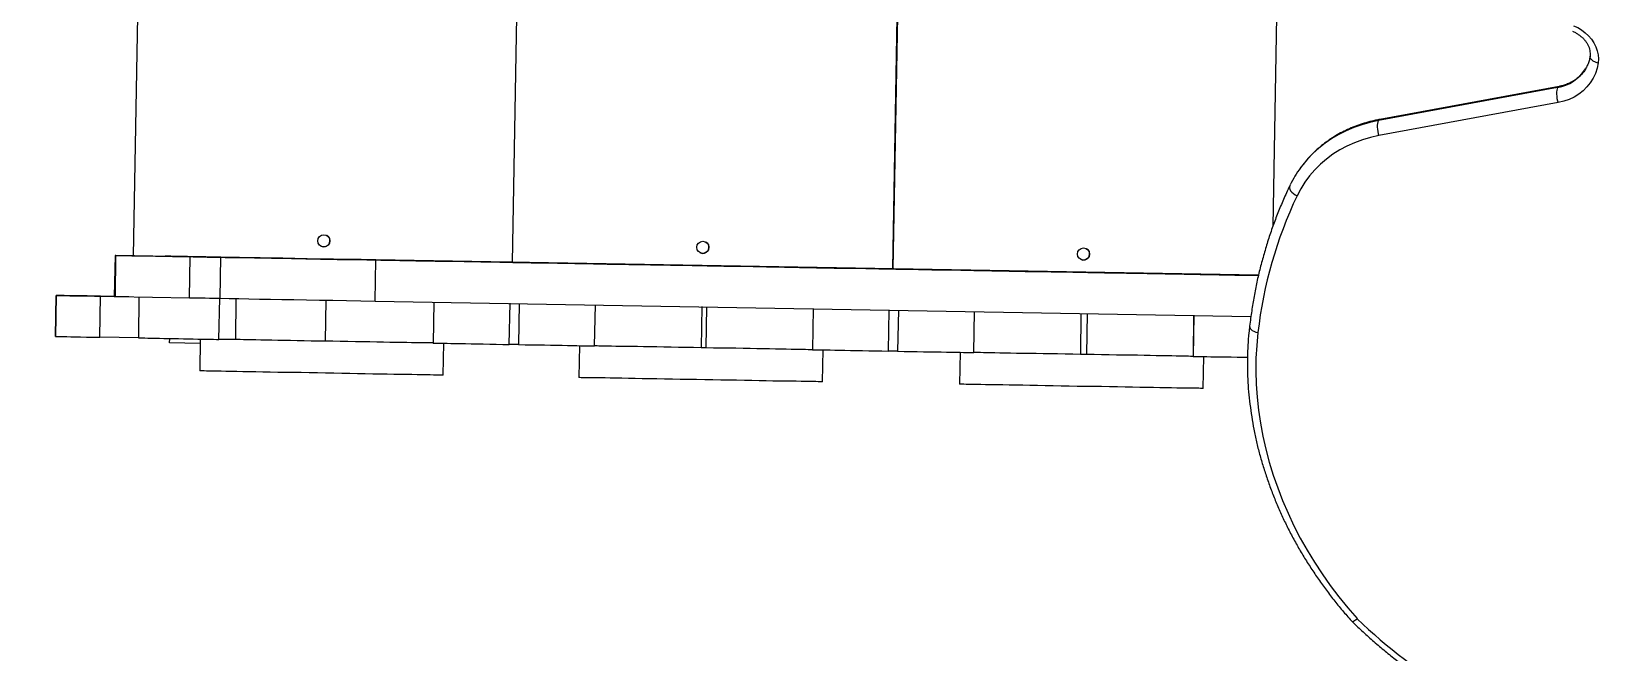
# Model space of a CAD drawing. Header units: millimetres. Extents: x -7098 to 6497, y -6127 to 5201.
# Drawn here: x -2938 to -1908, y -789 to -381 of the extents above; entities that cross this region are included whole.
import ezdxf

# ---------------------------------------------------------------- set-up
doc = ezdxf.new("R2010")
doc.units = ezdxf.units.MM
doc.layers.add('DIKOM_ОБЪЕКТ', color=7, linetype='Continuous')
doc.layers.add('DIKOM_РАЗМЕР_ЗОНА', color=7, linetype='Continuous')
doc.styles.add('style1', font='arial.ttf', dxfattribs={"width": 0.8})
doc.dimstyles.new('1-50', dxfattribs={"dimtxt": 300, "dimasz": 200, "dimexe": 100, "dimexo": 0, "dimgap": 100, "dimtad": 1, "dimdec": 0, "dimtxsty": 'style1', "dimcen": 0, "dimclrd": 7, "dimclre": 7, "dimadec": 1, "dimazin": 2, "dimtfac": 1, "dimtdec": 0, "dimtmove": 1, "dimatfit": 3, "dimfxl": 0, "dimlwd": 25, "dimlwe": 18, "dimarcsym": 0})

# ---------------------------------------------------------------- blocks, each defined once
blk = doc.blocks.new('*D19')
at = {"layer": 'Defpoints', "color": 0, "transparency": 16777216}
for p in [(-3422.4, 1730.2), (4498.5, 1730.2), (-3422.4, -5447.2)]:
    blk.add_point(p, dxfattribs=at)
at = {"layer": 'DIKOM_РАЗМЕР_ЗОНА', "color": 7, "lineweight": 18, "transparency": 16777216}
for p, q in [((-3422.4, 1730.2), (-3422.4, -5547.2)), ((4498.5, 1730.2), (4498.5, -5547.2))]:
    blk.add_line(p, q, dxfattribs=at)
at = {"layer": 'DIKOM_РАЗМЕР_ЗОНА', "color": 7, "lineweight": 25, "transparency": 16777216}
blk.add_line((4298.5, -5447.2), (-3222.4, -5447.2), dxfattribs=at)
at = {"layer": 'DIKOM_РАЗМЕР_ЗОНА', "color": 7, "transparency": 16777216}
for points in [[(-3222.4, -5413.9), (-3222.4, -5480.6), (-3422.4, -5447.2)], [(4298.5, -5413.9), (4298.5, -5480.6), (4498.5, -5447.2)]]:
    blk.add_solid(points, dxfattribs=at)
at = {"layer": 'DIKOM_РАЗМЕР_ЗОНА', "color": 0, "transparency": 16777216, "insert": (538, -5194.1), "char_height": 300, "attachment_point": 5, "style": 'style1'}
blk.add_mtext('7900', dxfattribs=at)
blk = doc.blocks.new('*D20')
at = {"layer": 'Defpoints', "color": 0, "transparency": 16777216}
for p in [(-612, 3700.6), (-5926, -2746.5), (-167.8, -2746.5)]:
    blk.add_point(p, dxfattribs=at)
at = {"layer": 'DIKOM_РАЗМЕР_ЗОНА', "color": 7, "lineweight": 18, "transparency": 16777216}
for p, q in [((-612, 3700.6), (-6026, 3700.6)), ((-167.8, -2746.5), (-6026, -2746.5))]:
    blk.add_line(p, q, dxfattribs=at)
at = {"layer": 'DIKOM_РАЗМЕР_ЗОНА', "color": 7, "lineweight": 25, "transparency": 16777216}
blk.add_line((-5926, 3500.6), (-5926, -2546.5), dxfattribs=at)
at = {"layer": 'DIKOM_РАЗМЕР_ЗОНА', "color": 7, "transparency": 16777216}
for points in [[(-5959.3, 3500.6), (-5892.7, 3500.6), (-5926, 3700.6)], [(-5959.3, -2546.5), (-5892.7, -2546.5), (-5926, -2746.5)]]:
    blk.add_solid(points, dxfattribs=at)
at = {"layer": 'DIKOM_РАЗМЕР_ЗОНА', "color": 0, "transparency": 16777216, "insert": (-6179.2, 477), "char_height": 300, "attachment_point": 5, "rotation": 90, "style": 'style1'}
blk.add_mtext('6450', dxfattribs=at)
blk = doc.blocks.new('*D18')
at = {"layer": 'Defpoints', "color": 0, "transparency": 16777216}
for p in [(-621.7, 5200.6), (-6648, -4870.8), (-133.4, -4870.8)]:
    blk.add_point(p, dxfattribs=at)
at = {"layer": 'DIKOM_РАЗМЕР_ЗОНА', "color": 7, "lineweight": 18, "transparency": 16777216}
for p, q in [((-621.7, 5200.6), (-6748, 5200.6)), ((-133.4, -4870.8), (-6748, -4870.8))]:
    blk.add_line(p, q, dxfattribs=at)
at = {"layer": 'DIKOM_РАЗМЕР_ЗОНА', "color": 7, "lineweight": 25, "transparency": 16777216}
blk.add_line((-6648, 5000.6), (-6648, -4670.8), dxfattribs=at)
at = {"layer": 'DIKOM_РАЗМЕР_ЗОНА', "color": 7, "transparency": 16777216}
for points in [[(-6681.3, 5000.6), (-6614.7, 5000.6), (-6648, 5200.6)], [(-6681.3, -4670.8), (-6614.7, -4670.8), (-6648, -4870.8)]]:
    blk.add_solid(points, dxfattribs=at)
at = {"layer": 'DIKOM_РАЗМЕР_ЗОНА', "color": 0, "transparency": 16777216, "insert": (-6901.2, 458.3), "char_height": 300, "attachment_point": 5, "rotation": 90, "style": 'style1'}
blk.add_mtext('10100', dxfattribs=at)
blk = doc.blocks.new('*D17')
at = {"layer": 'Defpoints', "color": 0, "transparency": 16777216}
for p in [(-5422.4, 1752.1), (6497.5, 1509.8), (-5422.4, -6026.7)]:
    blk.add_point(p, dxfattribs=at)
at = {"layer": 'DIKOM_РАЗМЕР_ЗОНА', "color": 7, "lineweight": 18, "transparency": 16777216}
for p, q in [((-5422.4, 1752.1), (-5422.4, -6126.7)), ((6497.5, 1509.8), (6497.5, -6126.7))]:
    blk.add_line(p, q, dxfattribs=at)
at = {"layer": 'DIKOM_РАЗМЕР_ЗОНА', "color": 7, "lineweight": 25, "transparency": 16777216}
blk.add_line((6297.5, -6026.7), (-5222.4, -6026.7), dxfattribs=at)
at = {"layer": 'DIKOM_РАЗМЕР_ЗОНА', "color": 7, "transparency": 16777216}
for points in [[(-5222.4, -5993.4), (-5222.4, -6060.1), (-5422.4, -6026.7)], [(6297.5, -5993.4), (6297.5, -6060.1), (6497.5, -6026.7)]]:
    blk.add_solid(points, dxfattribs=at)
at = {"layer": 'DIKOM_РАЗМЕР_ЗОНА', "color": 0, "transparency": 16777216, "insert": (537.5, -5773.6), "char_height": 300, "attachment_point": 5, "style": 'style1'}
blk.add_mtext('11900', dxfattribs=at)

msp = doc.modelspace()

# ---------------------------------------------------------------- linework, layer by layer
at = {"layer": 'DIKOM_ОБЪЕКТ', "color": 7, "linetype": 'Continuous', "lineweight": 15}
for p, q in [((-2860.5, 63), (-2870.8, -528.9)), ((-2860.5, 63), (-2870.8, -528.9)), ((-2611.5, 58.6), (-2621.9, -533.3)), ((-2611.5, 58.6), (-2621.9, -533.3)), ((-2371.9, -537.6), (-2361.6, 54.3)), ((-2361.5, 54.3), (-2371.9, -537.6)), ((-2361.5, 54.3), (-2371.9, -537.6)), ((-2112.6, 49.9), (-2122.3, -509.6)), ((-2112.6, 49.9), (-2122.3, -509.6)), ((-1935.4, -418.4), (-2053.1, -440.1)), ((-1934.4, -417.6), (-2052.1, -439.3)), ((-1935.1, -428.3), (-2052.8, -450)), ((-2111.1, -482.6), (-2111.3, -483)), ((-2882.7, -528.7), (-2883.2, -555.7)), ((-2882.5, -555.7), (-2882.1, -528.7)), ((-2833.4, -529.6), (-2882.1, -528.7)), ((-2833.9, -556.6), (-2833.4, -529.6)), ((-2813.7, -556.9), (-2813.3, -529.9)), ((-2808.8, -530), (-2808.8, -530)), ((-2808.8, -530), (-2808.8, -530)), ((-2742.8, -531.1), (-2736.8, -531.3)), ((-2711.9, -558.7), (-2711.4, -531.7)), ((-2131.9, -541.8), (-2711.4, -531.7)), ((-2670.8, -532.4), (-2670.8, -532.4)), ((-2670.8, -532.4), (-2670.8, -532.4)), ((-2616.8, -533.3), (-2613.8, -533.4)), ((-2559.9, -534.3), (-2559.8, -534.3)), ((-2493.8, -535.5), (-2487.8, -535.6)), ((-2421.9, -536.8), (-2421.9, -536.8)), ((-2421.9, -536.8), (-2421.9, -536.8)), ((-2367.9, -537.7), (-2363.9, -537.8)), ((-2309.9, -538.7), (-2309.9, -538.7)), ((-2243.9, -539.9), (-2237.9, -540)), ((-2171.9, -541.1), (-2171.9, -541.1)), ((-2171.9, -541.1), (-2171.9, -541.1)), ((-2921.3, -555), (-2921.8, -582)), ((-2921.8, -582), (-2921.3, -555)), ((-2921.3, -555), (-2921.3, -555)), ((-2892.6, -582.5), (-2892.2, -555.5)), ((-2873.6, -555.9), (-2892.2, -555.5)), ((-2882.5, -555.7), (-2833.9, -556.6)), ((-2867, -556), (-2867.4, -583)), ((-2814.5, -583.9), (-2814, -556.9)), ((-2803.3, -557.1), (-2803.7, -584.1)), ((-2744.4, -558.1), (-2744.8, -585.1)), ((-2711.9, -558.7), (-2136.8, -568.8)), ((-2673.3, -559.4), (-2673.8, -586.4)), ((-2673.3, -559.4), (-2673.8, -586.4)), ((-2623.8, -587.2), (-2623.3, -560.2)), ((-2617.3, -560.4), (-2617.8, -587.3)), ((-2567.8, -588.2), (-2567.3, -561.2)), ((-2497.3, -562.4), (-2497.8, -589.4)), ((-2494.3, -562.5), (-2494.8, -589.5)), ((-2424.3, -563.7), (-2424.8, -590.7)), ((-2424.3, -563.7), (-2424.8, -590.7)), ((-2374.8, -591.6), (-2374.3, -564.6)), ((-2368.3, -564.7), (-2368.8, -591.7)), ((-2318.8, -592.6), (-2318.3, -565.6)), ((-2248.4, -566.8), (-2248.8, -593.8)), ((-2244.4, -566.9), (-2244.8, -593.9)), ((-2174.3, -568.1), (-2174.8, -595.1)), ((-2174.4, -568.1), (-2174.8, -595.1)), ((-2921.8, -582), (-2921.8, -582)), ((-2867.4, -583), (-2892.6, -582.5)), ((-2846.9, -586.3), (-2846.8, -583.3)), ((-2846.9, -586.3), (-2846.8, -583.3)), ((-2846.9, -586.3), (-2846.9, -586.3)), ((-2826.8, -586.7), (-2846.9, -586.3)), ((-2826.8, -583.7), (-2827.1, -604.7)), ((-2803.7, -584.1), (-2814.5, -583.9)), ((-2673.8, -586.4), (-2673.8, -586.4)), ((-2667.2, -607.5), (-2666.8, -586.5)), ((-2617.8, -587.3), (-2623.8, -587.2)), ((-2577.8, -588), (-2578.2, -609)), ((-2494.8, -589.5), (-2497.8, -589.4)), ((-2424.8, -590.7), (-2424.8, -590.7)), ((-2418.2, -611.8), (-2417.8, -590.8)), ((-2368.8, -591.7), (-2374.8, -591.6)), ((-2327.8, -592.4), (-2328.2, -613.4)), ((-2244.8, -593.9), (-2248.8, -593.8)), ((-2174.8, -595.1), (-2174.8, -595.1)), ((-2168.2, -616.2), (-2167.8, -595.2))]:
    msp.add_line(p, q, dxfattribs=at)
at = {"layer": 'DIKOM_ОБЪЕКТ', "color": 7, "linetype": 'Continuous', "lineweight": 15, "flags": 128}
for points in [[(-1924.9, -377.7), (-1922.2, -379), (-1919.6, -380.5), (-1917.2, -382.3), (-1915, -384.4), (-1913.1, -386.6), (-1911.5, -389), (-1910.2, -391.6), (-1909.3, -394.2), (-1908.7, -396.9), (-1908.5, -399.6), (-1908.7, -402.2)], [(-1908.7, -402.2), (-1909.4, -405.7), (-1910.5, -409.1), (-1912, -412.3), (-1913.9, -415.3), (-1916.1, -418), (-1918.6, -420.5), (-1921.5, -422.7), (-1924.5, -424.6), (-1927.9, -426.2), (-1931.4, -427.4), (-1935.1, -428.3)], [(-1935.4, -418.4), (-1935.7, -419.2), (-1936, -420.2), (-1936.1, -421.3), (-1936.1, -422.7), (-1936, -424.1), (-1935.8, -425.5), (-1935.5, -427), (-1935.1, -428.3)], [(-2053.1, -440.1), (-2058.6, -441.3), (-2063.9, -442.8), (-2069.1, -444.6), (-2074.2, -446.8), (-2079, -449.2), (-2083.6, -451.9), (-2088, -454.9), (-2092.2, -458.2), (-2096.1, -461.7), (-2099.7, -465.5), (-2103, -469.5), (-2104.3, -471.2)], [(-2053.1, -440.1), (-2053.4, -440.9), (-2053.7, -441.9), (-2053.8, -443.1), (-2053.8, -444.4), (-2053.7, -445.8), (-2053.5, -447.3), (-2053.2, -448.7), (-2052.8, -450)], [(-2052.8, -450), (-2058.2, -451.2), (-2063.6, -452.8), (-2068.7, -454.7), (-2073.7, -456.9), (-2078.4, -459.4), (-2082.9, -462.2), (-2087.2, -465.4), (-2091.2, -468.8), (-2094.9, -472.5), (-2098.3, -476.4), (-2101.4, -480.6), (-2104.1, -485), (-2106.5, -489.5)], [(-2111.3, -483), (-2111.5, -483.5), (-2111.5, -484.4), (-2111.2, -485.2), (-2110.7, -486.2), (-2109.9, -487.1), (-2108.9, -488), (-2107.8, -488.8), (-2106.5, -489.5)], [(-2882.1, -528.7), (-2882.6, -528.7), (-2882.7, -528.7), (-2882.5, -528.7), (-2881.9, -528.7), (-2881, -528.7), (-2879.8, -528.7), (-2878.2, -528.8), (-2876.3, -528.8), (-2874.1, -528.8), (-2871.7, -528.9), (-2869, -528.9), (-2866.1, -529), (-2862.9, -529), (-2859.7, -529.1), (-2856.2, -529.2), (-2852.7, -529.2), (-2849.1, -529.3), (-2845.5, -529.3), (-2841.9, -529.4), (-2838.3, -529.5), (-2834.8, -529.5), (-2831.4, -529.6), (-2828.2, -529.6), (-2825.1, -529.7), (-2822.2, -529.8), (-2819.5, -529.8), (-2817.1, -529.8), (-2814.9, -529.9), (-2813.1, -529.9), (-2811.6, -529.9), (-2810.4, -530), (-2809.5, -530), (-2809, -530), (-2808.8, -530)], [(-2849.8, -529.3), (-2849.6, -529.3), (-2849.1, -529.3), (-2848.3, -529.3), (-2847.2, -529.3), (-2846.1, -529.3), (-2844.9, -529.4), (-2843.8, -529.4), (-2842.8, -529.4), (-2842.2, -529.4), (-2841.8, -529.4), (-2841.8, -529.4), (-2842.2, -529.4), (-2842.8, -529.4), (-2843.8, -529.4), (-2844.9, -529.4), (-2846.1, -529.3), (-2847.2, -529.3), (-2848.3, -529.3), (-2849.1, -529.3), (-2849.6, -529.3), (-2849.8, -529.3)], [(-2843.1, -529.4), (-2842.9, -529.4), (-2842.4, -529.4), (-2841.6, -529.4), (-2840.5, -529.4), (-2839.4, -529.5), (-2838.2, -529.5), (-2837.1, -529.5), (-2836.2, -529.5), (-2835.5, -529.5), (-2835.1, -529.5), (-2835.1, -529.5), (-2835.5, -529.5), (-2836.2, -529.5), (-2837.1, -529.5), (-2838.2, -529.5), (-2839.4, -529.5), (-2840.5, -529.4), (-2841.6, -529.4), (-2842.4, -529.4), (-2842.9, -529.4), (-2843.1, -529.4)], [(-2813.3, -529.9), (-2816.8, -529.9), (-2820.1, -529.8), (-2823.1, -529.7), (-2825.8, -529.7), (-2828.2, -529.7), (-2830.2, -529.6), (-2832, -529.6), (-2833.4, -529.6)], [(-2711.4, -531.7), (-2721, -531.5), (-2730.3, -531.4), (-2739.3, -531.2), (-2748.1, -531.1), (-2756.5, -530.9), (-2764.7, -530.8), (-2772.6, -530.6), (-2780.2, -530.5), (-2787.5, -530.4), (-2794.4, -530.3), (-2801, -530.1), (-2807.3, -530), (-2813.3, -529.9)], [(-2808.8, -530), (-2808.6, -530), (-2808.1, -530), (-2807.2, -530), (-2805.9, -530), (-2804.3, -530.1), (-2802.3, -530.1), (-2800, -530.1), (-2797.3, -530.2), (-2794.4, -530.2), (-2791.2, -530.3), (-2787.7, -530.4), (-2784, -530.4), (-2780, -530.5), (-2775.8, -530.6), (-2771.5, -530.6), (-2766.9, -530.7), (-2762.3, -530.8), (-2757.5, -530.9), (-2752.7, -531), (-2747.8, -531.1), (-2742.8, -531.1)], [(-2736.8, -531.3), (-2731.9, -531.3), (-2727, -531.4), (-2722.1, -531.5), (-2717.4, -531.6), (-2712.7, -531.7), (-2708.2, -531.8), (-2703.8, -531.8), (-2699.6, -531.9), (-2695.7, -532), (-2691.9, -532), (-2688.4, -532.1), (-2685.2, -532.2), (-2682.3, -532.2), (-2679.7, -532.2), (-2677.4, -532.3), (-2675.4, -532.3), (-2673.8, -532.3), (-2672.5, -532.4), (-2671.6, -532.4), (-2671, -532.4), (-2670.8, -532.4)], [(-2670.8, -532.4), (-2670.7, -532.4), (-2670.1, -532.4), (-2669.2, -532.4), (-2667.9, -532.5), (-2666.3, -532.5), (-2664.3, -532.5), (-2662, -532.6), (-2659.5, -532.6), (-2656.6, -532.6), (-2653.4, -532.7), (-2650, -532.8), (-2646.4, -532.8), (-2642.5, -532.9), (-2638.5, -533), (-2634.4, -533), (-2630.1, -533.1), (-2625.7, -533.2), (-2621.3, -533.3), (-2616.8, -533.3)], [(-2624, -533.2), (-2623.8, -533.2), (-2623.3, -533.2), (-2622.4, -533.2), (-2621.4, -533.3), (-2620.3, -533.3), (-2619.1, -533.3), (-2618, -533.3), (-2617, -533.3), (-2616.3, -533.4), (-2616, -533.4), (-2616, -533.4), (-2616.3, -533.4), (-2617, -533.3), (-2618, -533.3), (-2619.1, -533.3), (-2620.3, -533.3), (-2621.4, -533.3), (-2622.4, -533.2), (-2623.3, -533.2), (-2623.8, -533.2), (-2624, -533.2)], [(-2619.5, -533.3), (-2619.3, -533.3), (-2618.8, -533.3), (-2618, -533.3), (-2616.9, -533.3), (-2615.8, -533.4), (-2614.6, -533.4), (-2613.5, -533.4), (-2612.5, -533.4), (-2611.9, -533.4), (-2611.5, -533.4), (-2611.5, -533.4), (-2611.9, -533.4), (-2612.5, -533.4), (-2613.5, -533.4), (-2614.6, -533.4), (-2615.8, -533.4), (-2616.9, -533.3), (-2618, -533.3), (-2618.8, -533.3), (-2619.3, -533.3), (-2619.5, -533.3)], [(-2613.8, -533.4), (-2609.4, -533.5), (-2605, -533.5), (-2600.6, -533.6), (-2596.3, -533.7), (-2592.2, -533.8), (-2588.2, -533.8), (-2584.3, -533.9), (-2580.7, -534), (-2577.3, -534), (-2574.1, -534.1), (-2571.2, -534.1), (-2568.6, -534.2), (-2566.4, -534.2), (-2564.4, -534.3), (-2562.8, -534.3), (-2561.5, -534.3), (-2560.6, -534.3), (-2560, -534.3), (-2559.9, -534.3)], [(-2559.8, -534.3), (-2559.6, -534.4), (-2559.1, -534.4), (-2558.2, -534.4), (-2556.9, -534.4), (-2555.3, -534.4), (-2553.3, -534.5), (-2551, -534.5), (-2548.4, -534.5), (-2545.4, -534.6), (-2542.2, -534.7), (-2538.7, -534.7), (-2535, -534.8), (-2531, -534.9), (-2526.8, -534.9), (-2522.5, -535), (-2517.9, -535.1), (-2513.3, -535.2), (-2508.5, -535.2), (-2503.7, -535.3), (-2498.8, -535.4), (-2493.8, -535.5)], [(-2487.8, -535.6), (-2482.9, -535.7), (-2478, -535.8), (-2473.2, -535.9), (-2468.4, -535.9), (-2463.7, -536), (-2459.2, -536.1), (-2454.8, -536.2), (-2450.7, -536.3), (-2446.7, -536.3), (-2443, -536.4), (-2439.5, -536.5), (-2436.2, -536.5), (-2433.3, -536.6), (-2430.7, -536.6), (-2428.4, -536.6), (-2426.4, -536.7), (-2424.8, -536.7), (-2423.5, -536.7), (-2422.6, -536.7), (-2422, -536.8), (-2421.9, -536.8)], [(-2421.9, -536.8), (-2421.7, -536.8), (-2421.1, -536.8), (-2420.2, -536.8), (-2418.9, -536.8), (-2417.3, -536.8), (-2415.4, -536.9), (-2413.1, -536.9), (-2410.5, -537), (-2407.6, -537), (-2404.4, -537.1), (-2401, -537.1), (-2397.4, -537.2), (-2393.6, -537.2), (-2389.6, -537.3), (-2385.4, -537.4), (-2381.1, -537.5), (-2376.8, -537.5), (-2372.3, -537.6), (-2367.9, -537.7)], [(-2374.9, -537.6), (-2374.7, -537.6), (-2374.2, -537.6), (-2373.4, -537.6), (-2372.3, -537.6), (-2371.2, -537.6), (-2370, -537.7), (-2368.9, -537.7), (-2368, -537.7), (-2367.3, -537.7), (-2366.9, -537.7), (-2366.9, -537.7), (-2367.3, -537.7), (-2368, -537.7), (-2368.9, -537.7), (-2370, -537.7), (-2371.2, -537.6), (-2372.3, -537.6), (-2373.4, -537.6), (-2374.2, -537.6), (-2374.7, -537.6), (-2374.9, -537.6)], [(-2369.8, -537.7), (-2369.7, -537.7), (-2369.1, -537.7), (-2368.3, -537.7), (-2367.3, -537.7), (-2366.1, -537.7), (-2365, -537.7), (-2363.8, -537.8), (-2362.9, -537.8), (-2362.2, -537.8), (-2361.9, -537.8), (-2361.9, -537.8), (-2362.2, -537.8), (-2362.9, -537.8), (-2363.8, -537.8), (-2365, -537.7), (-2366.1, -537.7), (-2367.3, -537.7), (-2368.3, -537.7), (-2369.1, -537.7), (-2369.7, -537.7), (-2369.8, -537.7)], [(-2363.9, -537.8), (-2359.4, -537.8), (-2355, -537.9), (-2350.6, -538), (-2346.3, -538.1), (-2342.2, -538.1), (-2338.2, -538.2), (-2334.3, -538.3), (-2330.7, -538.3), (-2327.3, -538.4), (-2324.1, -538.5), (-2321.3, -538.5), (-2318.7, -538.6), (-2316.4, -538.6), (-2314.4, -538.6), (-2312.8, -538.7), (-2311.5, -538.7), (-2310.6, -538.7), (-2310.1, -538.7), (-2309.9, -538.7)], [(-2309.9, -538.7), (-2309.7, -538.7), (-2309.1, -538.7), (-2308.2, -538.7), (-2306.9, -538.8), (-2305.3, -538.8), (-2303.3, -538.8), (-2301, -538.9), (-2298.4, -538.9), (-2295.5, -539), (-2292.2, -539), (-2288.8, -539.1), (-2285, -539.2), (-2281, -539.2), (-2276.9, -539.3), (-2272.5, -539.4), (-2268, -539.5), (-2263.3, -539.5), (-2258.5, -539.6), (-2253.7, -539.7), (-2248.8, -539.8), (-2243.9, -539.9)], [(-2237.9, -540), (-2232.9, -540.1), (-2228, -540.1), (-2223.2, -540.2), (-2218.4, -540.3), (-2213.8, -540.4), (-2209.2, -540.5), (-2204.9, -540.6), (-2200.7, -540.6), (-2196.7, -540.7), (-2193, -540.8), (-2189.5, -540.8), (-2186.3, -540.9), (-2183.3, -540.9), (-2180.7, -541), (-2178.4, -541), (-2176.4, -541), (-2174.8, -541.1), (-2173.5, -541.1), (-2172.6, -541.1), (-2172.1, -541.1), (-2171.9, -541.1)], [(-2171.9, -541.1), (-2171.7, -541.1), (-2171.1, -541.1), (-2170.2, -541.2), (-2169, -541.2), (-2167.3, -541.2), (-2165.4, -541.2), (-2163.1, -541.3), (-2160.5, -541.3), (-2157.6, -541.4), (-2154.5, -541.4), (-2151.1, -541.5), (-2147.4, -541.6), (-2143.6, -541.6), (-2139.6, -541.7), (-2135.4, -541.8), (-2131.9, -541.8)], [(-2892.2, -555.5), (-2896.8, -555.5), (-2901, -555.4), (-2904.8, -555.3), (-2908.3, -555.3), (-2911.3, -555.2), (-2913.9, -555.2), (-2916.2, -555.1), (-2918, -555.1), (-2919.4, -555.1), (-2920.5, -555), (-2921.1, -555), (-2921.3, -555)], [(-2921.3, -555), (-2921.1, -555), (-2920.6, -555), (-2919.7, -555), (-2918.4, -555.1), (-2916.8, -555.1), (-2914.8, -555.1), (-2912.5, -555.2), (-2909.8, -555.2), (-2906.9, -555.3), (-2903.6, -555.3), (-2900, -555.4), (-2896.2, -555.5), (-2892, -555.5), (-2887.6, -555.6), (-2883.2, -555.7)], [(-2883.2, -555.7), (-2883, -555.7), (-2882.5, -555.7)], [(-2833.9, -556.6), (-2832.4, -556.6), (-2830.7, -556.6), (-2828.7, -556.7), (-2826.3, -556.7), (-2823.6, -556.7), (-2820.6, -556.8), (-2817.3, -556.9), (-2813.7, -556.9)], [(-2813.7, -556.9), (-2807.8, -557), (-2801.5, -557.1), (-2794.9, -557.2), (-2787.9, -557.4), (-2780.7, -557.5), (-2773.1, -557.6), (-2765.2, -557.8), (-2757, -557.9), (-2748.5, -558.1), (-2739.8, -558.2), (-2730.7, -558.4), (-2721.4, -558.5), (-2711.9, -558.7)], [(-2137.7, -575.3), (-2137.6, -576), (-2137.3, -576.7), (-2136.7, -577.4), (-2135.9, -578.1), (-2134.8, -578.6), (-2133.6, -579.1), (-2132.2, -579.5)], [(-2921.8, -582), (-2921.6, -582), (-2920.9, -582), (-2919.9, -582), (-2918.5, -582.1), (-2916.7, -582.1), (-2914.4, -582.1), (-2911.8, -582.2), (-2908.7, -582.2), (-2905.3, -582.3), (-2901.5, -582.4), (-2897.2, -582.4), (-2892.6, -582.5)], [(-2867.4, -583), (-2866.4, -583), (-2865, -583), (-2863.2, -583), (-2861.2, -583.1), (-2858.9, -583.1), (-2856.3, -583.2), (-2853.5, -583.2), (-2850.6, -583.3), (-2847.5, -583.3), (-2844.3, -583.4), (-2841, -583.4), (-2837.8, -583.5), (-2834.5, -583.5), (-2831.4, -583.6), (-2828.3, -583.7), (-2825.4, -583.7), (-2822.7, -583.8), (-2820.3, -583.8), (-2818.1, -583.8), (-2816.1, -583.9), (-2814.5, -583.9)], [(-2744.8, -585.1), (-2749.4, -585), (-2754, -585), (-2758.6, -584.9), (-2763.1, -584.8), (-2767.5, -584.7), (-2771.7, -584.6), (-2775.8, -584.6), (-2779.8, -584.5), (-2783.5, -584.4), (-2787, -584.4), (-2790.3, -584.3), (-2793.3, -584.3), (-2796, -584.2), (-2798.4, -584.2), (-2800.5, -584.1), (-2802.3, -584.1), (-2803.7, -584.1)], [(-2673.8, -586.4), (-2674, -586.3), (-2674.5, -586.3), (-2675.4, -586.3), (-2676.7, -586.3), (-2678.3, -586.3), (-2680.2, -586.2), (-2682.5, -586.2), (-2685.1, -586.2), (-2688, -586.1), (-2691.2, -586), (-2694.7, -586), (-2698.4, -585.9), (-2702.3, -585.9), (-2706.5, -585.8), (-2710.9, -585.7), (-2715.4, -585.6), (-2720.1, -585.5), (-2724.9, -585.5), (-2729.8, -585.4), (-2734.8, -585.3), (-2739.8, -585.2), (-2744.8, -585.1)], [(-2673.8, -586.4), (-2673.6, -586.4), (-2673, -586.4), (-2672.1, -586.4), (-2670.8, -586.4), (-2669.1, -586.4), (-2667.1, -586.5), (-2664.7, -586.5), (-2662.1, -586.6), (-2659.1, -586.6), (-2655.9, -586.7), (-2652.5, -586.7), (-2648.8, -586.8), (-2644.9, -586.9), (-2640.9, -586.9), (-2636.7, -587), (-2632.5, -587.1), (-2628.1, -587.2), (-2623.8, -587.2)], [(-2132.2, -579.5), (-2133, -587.9), (-2133.5, -596.3), (-2133.6, -604.8), (-2133.3, -613.3), (-2132.7, -621.9), (-2131.8, -630.4), (-2130.6, -639), (-2129, -647.6), (-2127, -656.1), (-2124.8, -664.6), (-2122.2, -673.1), (-2119.2, -681.6), (-2116, -689.9), (-2112.4, -698.2), (-2108.5, -706.4), (-2104.4, -714.5), (-2099.9, -722.5), (-2095.1, -730.4), (-2090, -738.1), (-2084.7, -745.7), (-2079, -753.2), (-2073.1, -760.4), (-2067, -767.5)], [(-2617.8, -587.3), (-2613.4, -587.4), (-2609.1, -587.5), (-2604.8, -587.6), (-2600.7, -587.6), (-2596.7, -587.7), (-2592.8, -587.8), (-2589.1, -587.8), (-2585.6, -587.9), (-2582.4, -588), (-2579.5, -588), (-2576.8, -588.1), (-2574.5, -588.1), (-2572.5, -588.1), (-2570.8, -588.2), (-2569.5, -588.2), (-2568.5, -588.2), (-2568, -588.2), (-2567.8, -588.2)], [(-2497.8, -589.4), (-2502.8, -589.3), (-2507.8, -589.3), (-2512.7, -589.2), (-2517.5, -589.1), (-2522.3, -589), (-2526.9, -588.9), (-2531.3, -588.8), (-2535.6, -588.8), (-2539.7, -588.7), (-2543.6, -588.6), (-2547.3, -588.6), (-2550.7, -588.5), (-2553.8, -588.5), (-2556.7, -588.4), (-2559.2, -588.4), (-2561.5, -588.3), (-2563.4, -588.3), (-2565, -588.3), (-2566.2, -588.2), (-2567.1, -588.2), (-2567.6, -588.2), (-2567.8, -588.2)], [(-2424.8, -590.7), (-2425, -590.7), (-2425.5, -590.7), (-2426.4, -590.7), (-2427.6, -590.7), (-2429.2, -590.6), (-2431.1, -590.6), (-2433.4, -590.6), (-2435.9, -590.5), (-2438.8, -590.5), (-2441.9, -590.4), (-2445.3, -590.3), (-2449, -590.3), (-2452.9, -590.2), (-2457, -590.1), (-2461.3, -590.1), (-2465.7, -590), (-2470.3, -589.9), (-2475.1, -589.8), (-2479.9, -589.7), (-2484.8, -589.7), (-2489.8, -589.6), (-2494.8, -589.5)], [(-2424.8, -590.7), (-2424.6, -590.7), (-2424, -590.7), (-2423.1, -590.7), (-2421.8, -590.8), (-2420.1, -590.8), (-2418.1, -590.8), (-2415.7, -590.9), (-2413.1, -590.9), (-2410.1, -591), (-2406.9, -591), (-2403.5, -591.1), (-2399.8, -591.2), (-2395.9, -591.2), (-2391.9, -591.3), (-2387.7, -591.4), (-2383.5, -591.4), (-2379.2, -591.5), (-2374.8, -591.6)], [(-2368.8, -591.7), (-2364.4, -591.8), (-2360.1, -591.8), (-2355.9, -591.9), (-2351.7, -592), (-2347.7, -592.1), (-2343.8, -592.1), (-2340.1, -592.2), (-2336.7, -592.3), (-2333.4, -592.3), (-2330.5, -592.4), (-2327.8, -592.4), (-2325.5, -592.5), (-2323.5, -592.5), (-2321.8, -592.5), (-2320.5, -592.5), (-2319.6, -592.6), (-2319, -592.6), (-2318.8, -592.6)], [(-2248.8, -593.8), (-2253.8, -593.7), (-2258.8, -593.6), (-2263.7, -593.5), (-2268.5, -593.4), (-2273.3, -593.4), (-2277.9, -593.3), (-2282.4, -593.2), (-2286.7, -593.1), (-2290.8, -593.1), (-2294.7, -593), (-2298.3, -592.9), (-2301.7, -592.9), (-2304.9, -592.8), (-2307.7, -592.8), (-2310.2, -592.7), (-2312.5, -592.7), (-2314.4, -592.6), (-2316, -592.6), (-2317.2, -592.6), (-2318.1, -592.6), (-2318.6, -592.6), (-2318.8, -592.6)], [(-2174.8, -595.1), (-2175, -595.1), (-2175.5, -595.1), (-2176.4, -595.1), (-2177.7, -595), (-2179.2, -595), (-2181.2, -595), (-2183.4, -594.9), (-2185.9, -594.9), (-2188.8, -594.8), (-2191.9, -594.8), (-2195.3, -594.7), (-2199, -594.7), (-2202.9, -594.6), (-2207, -594.5), (-2211.3, -594.4), (-2215.7, -594.4), (-2220.4, -594.3), (-2225.1, -594.2), (-2229.9, -594.1), (-2234.9, -594), (-2239.8, -593.9), (-2244.8, -593.9)], [(-2174.8, -595.1), (-2174.6, -595.1), (-2174.1, -595.1), (-2173.1, -595.1), (-2171.8, -595.1), (-2170.1, -595.2), (-2168.1, -595.2), (-2165.8, -595.2), (-2163.1, -595.3), (-2160.2, -595.3), (-2157, -595.4), (-2153.5, -595.5), (-2149.8, -595.5), (-2145.9, -595.6), (-2141.9, -595.7), (-2139.1, -595.7)], [(-2667.2, -607.5), (-2667.3, -607.5), (-2667.9, -607.5), (-2668.8, -607.4), (-2670, -607.4), (-2671.6, -607.4), (-2673.5, -607.4), (-2675.8, -607.3), (-2678.3, -607.3), (-2681.2, -607.2), (-2684.4, -607.2), (-2687.8, -607.1), (-2691.5, -607), (-2695.5, -607), (-2699.7, -606.9), (-2704.1, -606.8), (-2708.7, -606.7), (-2713.5, -606.7), (-2718.4, -606.6), (-2723.4, -606.5), (-2728.6, -606.4), (-2733.8, -606.3), (-2739.1, -606.2), (-2744.5, -606.1), (-2749.8, -606), (-2755.2, -605.9), (-2760.5, -605.8), (-2765.7, -605.7), (-2770.8, -605.7), (-2775.9, -605.6), (-2780.8, -605.5), (-2785.6, -605.4), (-2790.2, -605.3), (-2794.6, -605.2), (-2798.8, -605.2), (-2802.8, -605.1), (-2806.5, -605), (-2809.9, -605), (-2813.1, -604.9), (-2816, -604.9), (-2818.5, -604.8), (-2820.8, -604.8), (-2822.7, -604.8), (-2824.3, -604.7), (-2825.5, -604.7), (-2826.4, -604.7), (-2827, -604.7), (-2827.1, -604.7)], [(-2418.2, -611.8), (-2418.4, -611.8), (-2418.9, -611.8), (-2419.8, -611.8), (-2421, -611.8), (-2422.6, -611.7), (-2424.5, -611.7), (-2426.8, -611.7), (-2429.4, -611.6), (-2432.2, -611.6), (-2435.4, -611.5), (-2438.8, -611.5), (-2442.6, -611.4), (-2446.5, -611.3), (-2450.7, -611.3), (-2455.1, -611.2), (-2459.7, -611.1), (-2464.5, -611), (-2469.4, -610.9), (-2474.5, -610.8), (-2479.6, -610.7), (-2484.9, -610.7), (-2490.2, -610.6), (-2495.5, -610.5), (-2500.8, -610.4), (-2506.2, -610.3), (-2511.5, -610.2), (-2516.7, -610.1), (-2521.9, -610), (-2526.9, -609.9), (-2531.8, -609.8), (-2536.6, -609.8), (-2541.2, -609.7), (-2545.6, -609.6), (-2549.8, -609.5), (-2553.8, -609.5), (-2557.5, -609.4), (-2560.9, -609.3), (-2564.1, -609.3), (-2567, -609.2), (-2569.6, -609.2), (-2571.8, -609.1), (-2573.7, -609.1), (-2575.3, -609.1), (-2576.6, -609.1), (-2577.4, -609), (-2578, -609), (-2578.2, -609)], [(-2168.2, -616.2), (-2168.4, -616.2), (-2168.9, -616.2), (-2169.8, -616.2), (-2171, -616.1), (-2172.6, -616.1), (-2174.6, -616.1), (-2176.8, -616), (-2179.4, -616), (-2182.2, -615.9), (-2185.4, -615.9), (-2188.9, -615.8), (-2192.6, -615.8), (-2196.6, -615.7), (-2200.7, -615.6), (-2205.2, -615.5), (-2209.8, -615.5), (-2214.5, -615.4), (-2219.4, -615.3), (-2224.5, -615.2), (-2229.6, -615.1), (-2234.9, -615), (-2240.2, -614.9), (-2245.5, -614.8), (-2250.9, -614.8), (-2256.2, -614.7), (-2261.5, -614.6), (-2266.7, -614.5), (-2271.9, -614.4), (-2276.9, -614.3), (-2281.9, -614.2), (-2286.6, -614.1), (-2291.2, -614), (-2295.6, -614), (-2299.8, -613.9), (-2303.8, -613.8), (-2307.5, -613.8), (-2311, -613.7), (-2314.1, -613.6), (-2317, -613.6), (-2319.6, -613.6), (-2321.8, -613.5), (-2323.8, -613.5), (-2325.3, -613.4), (-2326.6, -613.4), (-2327.5, -613.4), (-2328, -613.4), (-2328.2, -613.4)]]:
    msp.add_lwpolyline(points, dxfattribs=at)
at = {"layer": 'DIKOM_ОБЪЕКТ', "color": 7, "linetype": 'Continuous', "lineweight": 15}
for centre in [(-2745.6, -519.1), (-2496.7, -523.4), (-2246.7, -527.8)]:
    msp.add_circle(centre, 4, dxfattribs=at)
for centre, radius, start, end in [((-1939.8, -392), 26.7, 279.4337, 328.1673), ((-1934.1, -419), 1.39, 102.911, 155.3005), ((-2051.8, -440.7), 1.39, 102.72, 155.1889), ((-2045.1, -514.3), 73.2, 143.8892, 154.173), ((-1849.6, -611.5), 284.4, 154.5988, 173.5355), ((-2745.6, -519.1), 4, 240.1812, 60.1812), ((-2496.7, -523.4), 4, 240.1812, 60.1812), ((-2246.7, -527.8), 4, 240.1812, 60.1812), ((-1835.5, -529.7), 331.9, 225.7826, 253.9165)]:
    msp.add_arc(centre, radius, start, end, dxfattribs=at)
for points, knots in [([(-1925.6, -381.4), (-1925.3, -381.5), (-1924.3, -381.9), (-1922.7, -382.8), (-1920.9, -384), (-1919.2, -385.4), (-1917.7, -386.9), (-1916.5, -388.6), (-1915.5, -390.4), (-1914.7, -392.1), (-1914.2, -394), (-1914, -395.7), (-1914, -397.1), (-1914.1, -397.8), (-1914.1, -398)], [0, 0, 0, 0, 0.043212, 0.134886, 0.226541, 0.318098, 0.4096, 0.501109, 0.592756, 0.684747, 0.777426, 0.871255, 0.966872, 1, 1, 1, 1]), ([(-1914.1, -397.6), (-1914.1, -398), (-1914.3, -399.3), (-1914.9, -401.5), (-1915.8, -403.9), (-1916.7, -405.4), (-1917.1, -406.1)], [0, 0, 0, 0, 0.135677, 0.427649, 0.721242, 1, 1, 1, 1]), ([(-1914, -397.9), (-1914.1, -398), (-1914.2, -398.6), (-1913.6, -399.6), (-1912.3, -400.8), (-1910.5, -401.7), (-1909.3, -402.1), (-1908.7, -402.2), (-1908.7, -402.2)], [0, 0, 0, 0, 0.095161, 0.342504, 0.589843, 0.8372, 0.985624, 1, 1, 1, 1]), ([(-1917.1, -406.1), (-1917.1, -406.2), (-1917.5, -407), (-1918.6, -408.5), (-1920.4, -410.5), (-1922.4, -412.3), (-1924.6, -413.9), (-1927, -415.2), (-1929.6, -416.3), (-1932.1, -417.1), (-1933.7, -417.5), (-1934.4, -417.6)], [0, 0, 0, 0, 0.007489, 0.138242, 0.269043, 0.399335, 0.528748, 0.657113, 0.784394, 0.910698, 1, 1, 1, 1]), ([(-2052.1, -439.3), (-2053.1, -439.5), (-2055.7, -440), (-2060, -441.1), (-2065, -442.6), (-2069.8, -444.4), (-2074.5, -446.5), (-2079, -448.8), (-2083.3, -451.4), (-2087.4, -454.2), (-2091.4, -457.3), (-2095, -460.6), (-2098.5, -464.1), (-2101.6, -467.6), (-2103.3, -470), (-2104.2, -471)], [0, 0, 0, 0, 0.044209, 0.125404, 0.206562, 0.287645, 0.36864, 0.449546, 0.530357, 0.611074, 0.691694, 0.772226, 0.852675, 0.933052, 1, 1, 1, 1]), ([(-2111.3, -483), (-2112, -484.5), (-2114.1, -488.9), (-2117.3, -496.2), (-2120.8, -505.1), (-2124, -514), (-2126.9, -523.1), (-2129.5, -532.3), (-2131.9, -541.6), (-2133.9, -550.9), (-2135.6, -560.4), (-2136.8, -568.6), (-2137.4, -573.5), (-2137.7, -575.3)], [0, 0, 0, 0, 0.05283, 0.151892, 0.250958, 0.350033, 0.449114, 0.548204, 0.647307, 0.746421, 0.845548, 0.944688, 1, 1, 1, 1]), ([(-2137.7, -575.3), (-2137.8, -576.8), (-2138.3, -580.9), (-2138.8, -587.7), (-2139.1, -595.8), (-2139.1, -604), (-2138.8, -612.2), (-2138.2, -620.4), (-2137.2, -628.6), (-2136, -636.9), (-2134.5, -645.1), (-2132.7, -653.3), (-2130.6, -661.5), (-2128.1, -669.6), (-2125.4, -677.7), (-2122.4, -685.8), (-2119.2, -693.8), (-2115.6, -701.7), (-2111.8, -709.5), (-2107.6, -717.3), (-2103.3, -724.9), (-2098.6, -732.4), (-2093.7, -739.8), (-2088.5, -747.1), (-2083.2, -754.2), (-2077.5, -761.2), (-2073.2, -766.3), (-2070.8, -768.9), (-2070.4, -769.4)], [0, 0, 0, 0, 0.021586, 0.06191, 0.102243, 0.142588, 0.182944, 0.22331, 0.263688, 0.304076, 0.344474, 0.384883, 0.425302, 0.465728, 0.506164, 0.546607, 0.587057, 0.627514, 0.667978, 0.708447, 0.74892, 0.789399, 0.829881, 0.870366, 0.910855, 0.951347, 0.991841, 1, 1, 1, 1]), ([(-2070.4, -769.4), (-2069.4, -770.3), (-2066.2, -773.5), (-2060.5, -778.7), (-2053.3, -785), (-2045.9, -791.2), (-2038.3, -797.1), (-2030.5, -802.8), (-2022.6, -808.2), (-2014.5, -813.5), (-2006.3, -818.5), (-1997.9, -823.3), (-1989.5, -827.8), (-1980.8, -832.1), (-1972.1, -836.2), (-1963.3, -840), (-1954.4, -843.5), (-1945.4, -846.8), (-1936.4, -849.8), (-1930.5, -851.6), (-1927.5, -852.4)], [0, 0, 0, 0, 0.024273, 0.081798, 0.139326, 0.196853, 0.254383, 0.311914, 0.369445, 0.426977, 0.48451, 0.542044, 0.599576, 0.65711, 0.714645, 0.772177, 0.829711, 0.887244, 0.944778, 1, 1, 1, 1]), ([(-2070.3, -769.3), (-2070.3, -769.4), (-2070.2, -769.6), (-2069.4, -769.3), (-2068.3, -768.5), (-2067.4, -767.9), (-2067, -767.6), (-2067, -767.5)], [0, 0, 0, 0, 0.148422, 0.468402, 0.788612, 0.9921, 1, 1, 1, 1])]:
    msp.add_open_spline(points, degree=3, knots=knots, dxfattribs=at)

# ---------------------------------------------------------------- dimensions: what is measured, and where the dimension line sits
at = {"layer": 'DIKOM_РАЗМЕР_ЗОНА'}
for base, p1, p2, text, picture, middle in [((-6648, -4870.8), (-621.7, 5200.6), (-133.4, -4870.8), '10100', '*D18', (-6648, 458.3)), ((-5926, -2746.5), (-612, 3700.6), (-167.8, -2746.5), '6450', '*D20', (-5926, 477))]:
    dim = msp.add_linear_dim(base=base, p1=p1, p2=p2, angle=90, text=text, dimstyle='1-50', override={"dimscale": 1, "dimtix": 0, "dimtofl": 1, "dimtmove": 1, "dimatfit": 3}, dxfattribs=at)
    dim.commit()
    dim.dimension.update_dxf_attribs({"geometry": picture, "text_midpoint": middle, "dimtype": 160})
for base, p1, p2, text, picture, middle in [((-5422.4, -6026.7), (6497.5, 1509.8), (-5422.4, 1752.1), '11900', '*D17', (537.5, -6026.7)), ((-3422.4, -5447.2), (4498.5, 1730.2), (-3422.4, 1730.2), '7900', '*D19', (538, -5447.2))]:
    dim = msp.add_linear_dim(base=base, p1=p1, p2=p2, text=text, dimstyle='1-50', override={"dimscale": 1, "dimtix": 0, "dimtofl": 1, "dimtmove": 1, "dimatfit": 3}, dxfattribs=at)
    dim.commit()
    dim.dimension.update_dxf_attribs({"geometry": picture, "text_midpoint": middle, "dimtype": 160})

doc.saveas('drawing.dxf')
